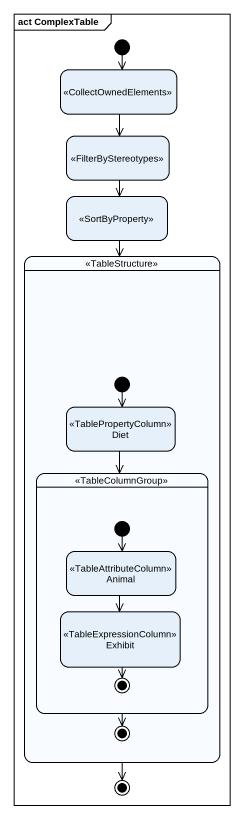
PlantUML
@startuml
mainframe act ComplexTable
hide empty description
state " " as state1 <<CollectOwnedElements>>
state " " as state2 <<FilterByStereotypes>>
state " " as state3 <<SortByProperty>>
state " " as state4 <<TableStructure>> {
  state Diet <<TablePropertyColumn>>
  state " " as state5 <<TableColumnGroup>> {
    state Animal <<TableAttributeColumn>>
    state Exhibit <<TableExpressionColumn>>
    [*] --> Animal
    Exhibit --> [*]
  }
  [*] --> Diet
  state5 --> [*]
}
[*] --> state1
state1 --> state2
state2 --> state3
state3 --> state4
Diet --> state5
Animal --> Exhibit
state4 --> [*]
@enduml
